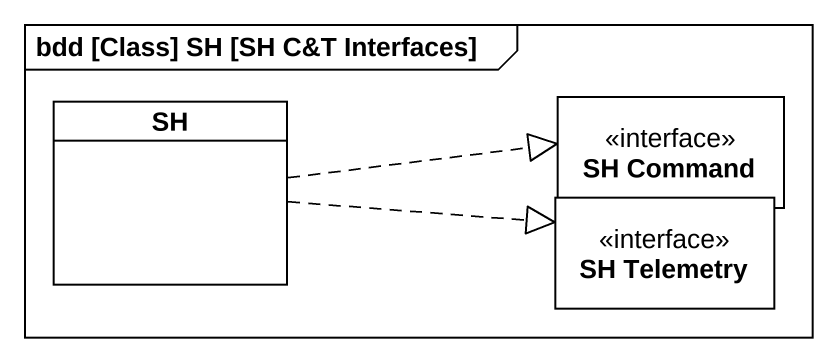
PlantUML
@startuml
mainframe bdd [Class] SH [SH C&T Interfaces]
hide circle
hide empty members
class SH
interface "SH Telemetry" as SH_Telemetry
interface "SH Command" as SH_Command
SH .right.|> SH_Telemetry
SH .right.|> SH_Command
@enduml
